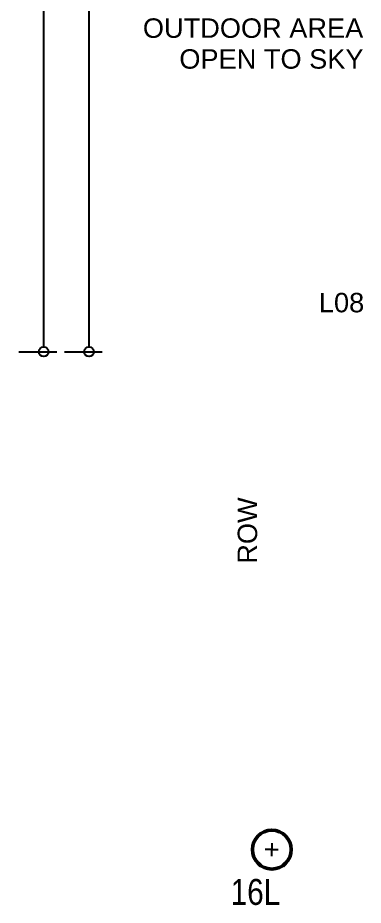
# Model space of a CAD drawing. Header units: millimetres. Extents: x -1379 to 1385823, y -4884429 to 548763.
# Drawn here: x 443088 to 448416, y -2323449 to -2309745 of the extents above; entities that cross this region are included whole.
import ezdxf

# ---------------------------------------------------------------- set-up
doc = ezdxf.new("R2010")
doc.units = ezdxf.units.MM
doc.layers.add('000 - D I M', color=7, linetype='Continuous')
doc.layers.add('A-ANNO-NOTE', color=7, linetype='Continuous', lineweight=35)
doc.layers.add('G-ANNO-TEXT', color=7, linetype='Continuous', lineweight=9)
doc.styles.add('Arial Narrow', font='ARIALN.TTF', dxfattribs={"height": 400})
doc.styles.add('Arial_2', font='arial.ttf', dxfattribs={"height": 3})
doc.dimstyles.new('DPA-DIM-3_0_C-C', dxfattribs={"dimscale": 304.8, "dimtxt": 306.07782, "dimasz": 0.492126, "dimexe": 0.656168, "dimexo": 0.0625, "dimgap": 0.164042, "dimtad": 1, "dimdec": 0, "dimzin": 0, "dimdsep": 46, "dimtxsty": 'Arial_2', "dimblk1": 'DOTBLANK', "dimblk2": 'DOTBLANK', "dimsah": 1, "dimcen": 0.09, "dimdle": 0.656168, "dimclrd": 7, "dimclre": 7, "dimclrt": 7, "dimadec": 8, "dimazin": 0, "dimtfac": 1, "dimtdec": 4, "dimtix": 1, "dimtmove": 0, "dimatfit": 3, "dimfxl": 1.312336, "dimfxlon": 1, "dimtvp": 1, "dimtolj": 1, "dimtzin": 0, "dimarcsym": 2})

# ---------------------------------------------------------------- blocks, each defined once
blk = doc.blocks.new('_DotBlank')
at = {"color": 7, "linetype": 'ByBlock', "lineweight": -2}
blk.add_line((-0.5, 0), (-1, 0), dxfattribs=at)
blk.add_circle((0, 0), 0.5, dxfattribs=at)
blk = doc.blocks.new('*D872')
at = {"layer": '000 - D I M', "color": 7, "lineweight": -2, "transparency": 16777216}
for p, q in [((443807, -2306138), (444388, -2306138)), ((444188, -2314753), (444188, -2306288)), ((443807, -2314903), (444388, -2314903))]:
    blk.add_line(p, q, dxfattribs=at)
at = {"layer": 'Defpoints', "color": 7, "transparency": 16777216}
for p in [(443788, -2306138), (444188, -2306138), (443788, -2314903)]:
    blk.add_point(p, dxfattribs=at)
at = {"layer": '000 - D I M', "color": 7, "lineweight": -2, "transparency": 16777216, "xscale": 150, "yscale": 150, "zscale": 150}
for p, rotation in [((444188, -2306138), 90), ((444188, -2314903), 270)]:
    blk.add_blockref('_DotBlank', p, dxfattribs=dict(at, rotation=rotation))
at = {"layer": '000 - D I M', "color": 7, "transparency": 16777216, "insert": (444137, -2310520), "char_height": 3, "width": 1107.53, "attachment_point": 5, "rotation": 90, "style": 'Arial_2'}
blk.add_mtext('\\A1;8765', dxfattribs=at)
blk = doc.blocks.new('*D874')
at = {"layer": '000 - D I M', "color": 7, "lineweight": -2, "transparency": 16777216}
for p, q in [((443107, -2299333), (443688, -2299333)), ((443488, -2314753), (443488, -2299483)), ((443107, -2314903), (443688, -2314903))]:
    blk.add_line(p, q, dxfattribs=at)
at = {"layer": 'Defpoints', "color": 7, "transparency": 16777216}
for p in [(443088, -2299333), (443488, -2299333), (443088, -2314903)]:
    blk.add_point(p, dxfattribs=at)
at = {"layer": '000 - D I M', "color": 7, "lineweight": -2, "transparency": 16777216, "xscale": 150, "yscale": 150, "zscale": 150}
for p, rotation in [((443488, -2299333), 90), ((443488, -2314903), 270)]:
    blk.add_blockref('_DotBlank', p, dxfattribs=dict(at, rotation=rotation))
at = {"layer": '000 - D I M', "color": 7, "transparency": 16777216, "insert": (443437, -2307118), "char_height": 3, "width": 1384.41, "attachment_point": 5, "rotation": 90, "style": 'Arial_2'}
blk.add_mtext('\\A1;15570', dxfattribs=at)
blk = doc.blocks.new('DPA_GM_ROW_Node - Large-3578395-IV01 - LOWER ROOF LEVEL PLAN')
at = {"layer": 'A-ANNO-NOTE', "color": 7, "lineweight": 25}
for p, q in [((0, 0), (-1, 0)), ((0, 1), (0, 0)), ((0, 0), (1, 0)), ((0, -1), (0, 0))]:
    blk.add_line(p, q, dxfattribs=at)
at = {"layer": 'A-ANNO-NOTE', "color": 7, "lineweight": 50}
blk.add_circle((0, 0), 3, dxfattribs=at)

msp = doc.modelspace()

# ---------------------------------------------------------------- block references
at = {"layer": 'A-ANNO-NOTE', "color": 7, "lineweight": 25, "xscale": 100, "yscale": 100, "zscale": 100}
msp.add_blockref('DPA_GM_ROW_Node - Large-3578395-IV01 - LOWER ROOF LEVEL PLAN', (447005.9, -2322589.3), dxfattribs=at)

# ---------------------------------------------------------------- texts
at = {"layer": 'G-ANNO-TEXT', "color": 7, "attachment_point": 1}
for s, insert, char_height, width, style in [('OUTDOOR AREA ', (445017.4, -2309754.9), 300, 4176.792, 'Arial_2'), ('OPEN TO SKY', (445579.7, -2310231.2), 300, 3495.358, 'Arial_2'), ('L08', (447732, -2313993.2), 300, 865.822, 'Arial_2'), ('16L', (446371.3, -2323043.2), 400, 937.974, 'Arial Narrow')]:
    msp.add_mtext(s, dxfattribs=dict(at, insert=insert, char_height=char_height, width=width, style=style))
at = {"layer": 'G-ANNO-TEXT', "color": 7, "insert": (446479.5, -2318175), "char_height": 300, "width": 1282.7, "attachment_point": 1, "rotation": 90, "style": 'Arial_2'}
msp.add_mtext('ROW', dxfattribs=at)

# ---------------------------------------------------------------- dimensions: what is measured, and where the dimension line sits
at = {"layer": '000 - D I M', "color": 7}
for base, p1, p2, override, picture, middle in [((443488.1, -2299332.7), (443088.1, -2314902.7), (443088.1, -2299332.7), {"dimpost": '<>', "dimclrd": 7, "dimclre": 7, "dimclrt": 7, "dimfxl": 15570}, '*D874', (443436.6, -2307117.7)), ((444188.1, -2306137.7), (443788.1, -2314902.7), (443788.1, -2306137.7), {"dimpost": '<>', "dimclrd": 7, "dimclre": 7, "dimclrt": 7, "dimfxl": 8765}, '*D872', (444136.6, -2310520.2))]:
    dim = msp.add_linear_dim(base=base, p1=p1, p2=p2, angle=90, dimstyle='DPA-DIM-3_0_C-C', override=override, dxfattribs=at)
    dim.commit()
    dim.dimension.update_dxf_attribs({"geometry": picture, "text_midpoint": middle})

doc.saveas('drawing.dxf')
